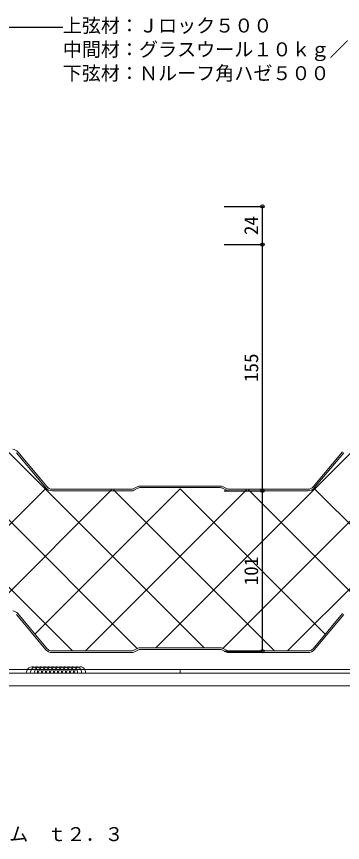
# Model space of a CAD drawing. Units: millimetres at full size, sheet at 1:3. Extents: x -1262 to 3778, y -891 to 1036.
# Drawn here: x 2972 to 3177, y -14 to 506 of the extents above; entities that cross this region are included whole.
import ezdxf
from ezdxf.enums import TextEntityAlignment as Align

# ---------------------------------------------------------------- set-up
doc = ezdxf.new("R2010")
doc.units = ezdxf.units.MM
doc.header["$LTSCALE"] = 3
for name, color, linetype, lineweight in [('0-4_寸法線1', 5, 'Continuous', 25), ('0-6_名称1', 5, 'Continuous', 25), ('0-B_屋根1', 6, 'Continuous', 20), ('2-1_裏貼1', 2, 'Continuous', 18), ('2-A_タイトフレーム', 3, 'Continuous', 9), ('4-2_H鋼1', 2, 'Continuous', 18)]:
    doc.layers.add(name, color=color, linetype=linetype, lineweight=lineweight)
doc.styles.add('ＭＳ ゴシック', font='')
doc.styles.get('ＭＳ ゴシック').set_extended_font_data('MS Gothic')

msp = doc.modelspace()

# ---------------------------------------------------------------- linework, layer by layer
at = {"layer": '0-4_寸法線1'}
for p, q in [((3102.94, 386.595), (3126.94, 386.595)), ((3126.94, 362.595), (3126.94, 386.595)), ((3102.94, 362.595), (3126.94, 362.595)), ((3102.94, 362.595), (3126.94, 362.595)), ((3126.94, 207.595), (3126.94, 362.595)), ((3102.94, 207.595), (3126.94, 207.595)), ((3102.94, 207.595), (3126.94, 207.595)), ((3126.94, 106.595), (3126.94, 207.595)), ((3102.94, 106.595), (3126.94, 106.595))]:
    msp.add_line(p, q, dxfattribs=at)
for centre in [(3126.94, 386.595), (3126.94, 362.595), (3126.94, 362.595), (3126.94, 207.595), (3126.94, 207.595), (3126.94, 106.595)]:
    msp.add_circle(centre, 1.05, dxfattribs=at)
at = {"layer": '0-6_名称1'}
msp.add_lwpolyline([(2899.314, 293.772), (2954.428, 499.46), (3001.257, 499.46)], dxfattribs=at)
at = {"layer": '0-B_屋根1'}
for p, q in [((2972.121, 231.46), (2990.647, 209.381)), ((2991.413, 210.024), (2972.887, 232.103)), ((3177.41, 232.103), (3158.884, 210.024)), ((3159.65, 209.381), (3178.176, 231.46)), ((3044.64, 208.595), (2994.477, 208.595)), ((3048.479, 210.278), (3045.534, 208.806)), ((3045.982, 207.911), (3048.926, 209.384)), ((3049.82, 210.595), (3075.185, 210.595)), ((3049.82, 209.595), (3075.185, 209.595)), ((3075.112, 210.595), (3075.185, 210.595)), ((3075.112, 209.595), (3075.185, 209.595)), ((3075.185, 210.595), (3100.477, 210.595)), ((3075.185, 210.595), (3100.477, 210.595)), ((3075.185, 209.595), (3100.477, 209.595)), ((3100.477, 209.595), (3075.185, 209.595)), ((3101.371, 209.384), (3104.315, 207.911)), ((3104.763, 208.806), (3101.818, 210.278)), ((3155.82, 208.595), (3105.657, 208.595)), ((2994.477, 207.595), (3044.64, 207.595)), ((3105.657, 207.595), (3155.82, 207.595)), ((2991.413, 108.221), (2972.887, 130.3)), ((3177.41, 130.3), (3158.884, 108.221)), ((2972.121, 129.658), (2990.647, 107.579)), ((3159.65, 107.579), (3178.176, 129.658)), ((3044.64, 106.792), (2994.477, 106.792)), ((2994.477, 105.793), (3044.64, 105.793)), ((3048.479, 108.476), (3045.534, 107.004)), ((3045.982, 106.109), (3048.926, 107.581)), ((3075.112, 108.793), (3049.82, 108.793)), ((3049.82, 107.793), (3075.112, 107.793)), ((3075.112, 108.793), (3075.185, 108.793)), ((3075.112, 107.793), (3075.185, 107.793)), ((3075.185, 108.793), (3100.477, 108.793)), ((3075.185, 108.793), (3100.477, 108.793)), ((3075.185, 107.793), (3100.477, 107.793)), ((3100.477, 107.793), (3075.185, 107.793)), ((3101.371, 107.581), (3104.315, 106.109)), ((3104.763, 107.004), (3101.818, 108.476)), ((3155.82, 106.792), (3105.657, 106.792)), ((3105.657, 105.793), (3155.82, 105.793))]:
    msp.add_line(p, q, dxfattribs=at)
for centre, radius, start, end in [((2969.056, 228.889), 5, 39.99998, 82.57048), ((2994.477, 212.595), 5, 219.99998, 269.99998), ((2994.477, 212.595), 4, 219.99998, 269.99998), ((3044.64, 210.595), 2, 269.99998, 296.56505), ((3049.82, 207.595), 3, 90, 116.56505), ((3049.82, 207.595), 2, 90, 116.56505), ((3100.477, 207.595), 3, 63.43494, 90), ((3100.477, 207.595), 3, 63.43495, 90), ((3100.477, 207.595), 2, 63.43494, 90), ((3100.477, 207.595), 2, 63.43495, 90), ((3105.657, 210.595), 2, 243.43494, 269.99998), ((3155.82, 212.595), 4, 269.99998, 320), ((3155.82, 212.595), 5, 269.99998, 320), ((3044.64, 210.595), 3, 269.99998, 296.56505), ((3105.657, 210.595), 3, 243.43494, 269.99998), ((2969.056, 127.086), 5, 39.99998, 82.57048), ((2994.477, 110.793), 5, 219.99998, 269.99998), ((2994.477, 110.793), 4, 219.99998, 269.99998), ((3044.64, 108.793), 2, 269.99998, 296.56505), ((3044.64, 108.793), 3, 269.99998, 296.56505), ((3049.82, 105.793), 3, 90, 116.56505), ((3049.82, 105.793), 2, 90, 116.56505), ((3100.477, 105.793), 3, 63.43494, 90), ((3100.477, 105.793), 3, 63.43495, 90), ((3100.477, 105.793), 2, 63.43494, 90), ((3100.477, 105.793), 2, 63.43495, 90), ((3105.657, 108.793), 3, 243.43494, 269.99998), ((3105.657, 108.793), 2, 243.43494, 269.99998), ((3155.82, 110.793), 4, 269.99998, 320), ((3155.82, 110.793), 5, 269.99998, 320)]:
    msp.add_arc(centre, radius, start, end, dxfattribs=at)
at = {"layer": '2-1_裏貼1'}
for p, q in [((3048.405, 108.202), (2866.705, 289.903)), ((3101.773, 108.202), (3283.474, 289.903)), ((3075.37, 123.664), (2965.669, 233.364)), ((3074.808, 123.664), (3184.509, 233.364)), ((3007.335, 106.846), (2896.474, 217.706)), ((3142.843, 106.846), (3253.704, 217.706)), ((2937.379, 155.935), (2990.769, 209.324)), ((2958.253, 134.382), (3032.024, 208.154)), ((2983.705, 117.408), (3075.092, 208.795)), ((3075.231, 166.229), (3033.288, 208.172)), ((3074.947, 166.229), (3116.891, 208.172)), ((3166.473, 117.408), (3075.086, 208.795)), ((3191.925, 134.382), (3118.154, 208.154)), ((3212.799, 155.935), (3159.41, 209.324)), ((3015.604, 106.88), (3075.23, 166.506)), ((3134.575, 106.88), (3074.948, 166.506)), ((3059.943, 108.793), (3075.368, 124.218)), ((3090.236, 108.793), (3074.81, 124.218))]:
    msp.add_line(p, q, dxfattribs=at)
at = {"layer": '2-A_タイトフレーム'}
for points in [[(2964.989, 92.82), (3075.092, 92.82), (3075.092, 95.12), (2964.338, 95.12)], [(3185.195, 92.82), (3075.092, 92.82), (3075.092, 95.12), (3185.846, 95.12)]]:
    msp.add_lwpolyline(points, dxfattribs=at)
for centre in [(2981.934, 93.369), (2984.452, 93.369), (2986.971, 93.369), (2989.489, 93.369), (2992.008, 93.369), (2994.527, 93.369), (2997.045, 93.369), (2999.564, 93.369), (3002.082, 93.369), (3004.601, 93.369), (3007.12, 93.369), (3009.638, 93.369), (3012.157, 93.369)]:
    msp.add_arc(centre, 3.441, 353.10626, 191.11977, dxfattribs=at)
at = {"layer": '4-2_H鋼1'}
msp.add_line((3571.146, 84.803), (2065.615, 84.803), dxfattribs=at)
msp.add_lwpolyline([(3571.146, 92.803), (1750.147, 92.803), (1750.147, 42.803)], dxfattribs=at)

# ---------------------------------------------------------------- texts
at = {"layer": '0-4_寸法線1', "style": 'ＭＳ ゴシック'}
for s, p in [('24', (3126.94, 368.595)), ('155', (3126.94, 276.095)), ('101', (3126.94, 148.095))]:
    msp.add_text(s, height=8.798, rotation=90, dxfattribs=at).set_placement(p, align=Align.BOTTOM_LEFT)
at = {"layer": '0-6_名称1', "style": 'ＭＳ ゴシック'}
for s, p in [('上弦材：Ｊロック５００\u3000\u3000\u3000\u3000\u3000\u3000\u3000\u3000', (3001.257, 493.46)), ('中間材：グラスウール１０ｋｇ／ｍ３\u3000ｔ＝１００', (3001.257, 478.46)), ('下弦材：Ｎルーフ角ハゼ５００\u3000\u3000\u3000\u3000\u3000', (3001.257, 463.46)), ('２連タイトフレーム\u3000ｔ２．３', (2871.554, -15.563))]:
    msp.add_text(s, height=8.798, dxfattribs=at).set_placement(p, align=Align.BOTTOM_LEFT)

doc.saveas('drawing.dxf')
